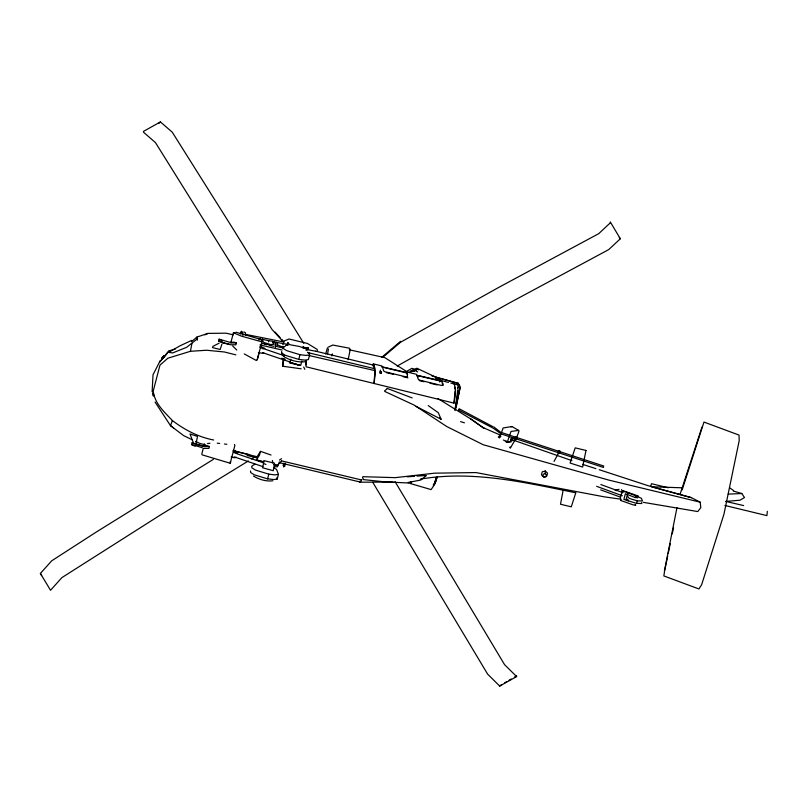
<?xml version="1.0" encoding="UTF-8"?>
<svg xmlns="http://www.w3.org/2000/svg" width="808" height="808" viewBox="0 0 808 808"><rect width="100%" height="100%" fill="white"/><g stroke="black" fill="none" stroke-linecap="round" stroke-linejoin="round"><path stroke-width="1.21" d="M308.434 347.45L308.535 349.036L305.879 350.046M455.005 390.971L454.005 403.121L306.07 366.792L306.363 361.853M233.027 334.805L226.078 333.179L207.949 333.401L196.92 337.067L196.839 339.239L186.597 347.329L172.609 352.945L168.084 352.248L159.408 362.247L161.822 359.419M197.364 340.148L197.445 337.976M545.178 473.67L543.33 474.195L542.855 476.003L544.228 477.306L546.067 476.781L546.541 474.973L545.178 473.67L545.269 470.993L542.219 471.842L541.441 474.851L543.703 476.993L546.753 476.134L547.541 473.135L545.269 470.993M152.126 391.708L153.025 374.75L160.216 360.681M283.871 358.631L282.699 366.226L301.162 368.812M436.401 379.174L436.482 377.457L416.989 368.327L412.989 369.509M282.699 366.226L283.042 359.57M306.081 360.651L305.596 364.812M153.661 395.223C153.429 397.9 151.763 392.435 153.086 392.769M328.472 348.945L327.573 353.843M664.509 571.67L663.843 575.932L698.91 588.951L701.637 584.719L723.958 514.181L739.199 440.683L739.037 435.088L703.97 422.069L682.144 489.941M455.096 409.484L457.712 390.971M516.635 438.441L516.867 437.047L515.787 436.613L515.544 437.997L516.635 438.441L515.908 439.714L514.817 439.279M559.742 452.369L559.984 450.965L558.894 450.521L558.651 451.935L559.742 452.369L559.096 453.49L558.015 453.046M454.914 410.585L458.086 392.506L457.924 386.739L457.52 387.931M603.546 466.873L603.404 467.418L501.223 433.967L493.395 428.291L458.752 410.131L459.116 408.727L492.708 426.563M563.226 489.749L560.5 504.232L571.276 506.838L575.72 493.011M213.655 440.006C198.495 437.118 184.557 429.846 172.377 420.534C164.276 411.908 154.601 403.495 153.227 391.022L159.984 365.115L167.842 358.217L190.425 351.298L191.92 343.481M664.378 571.165L676.963 507.646M456.146 406.919L460.257 386.779L458.288 383.285L437.017 377.609L436.643 379.326M664.681 570.6L667.721 555.904M668.226 553.46L670.246 543.653M672.276 533.856L673.539 527.735M436.552 477.528L433.785 485.659L431.098 489.598L410.656 483.608L411.03 481.8M196.112 443.097L197.344 437.3M307.424 347.632L307.252 348.44L303.091 347.43L303.273 346.632M650.824 485.992L651.46 483.699L668.266 487.769M331.896 355.874L332.341 353.894M455.5 409.666L460.025 388.072L457.904 384.931L458.288 383.285M348.157 359.701L349.945 350.854L349.692 348.268L332.785 345.036L328.22 347.167M325.674 354.015L327.432 347.884M621.827 492.567L622.221 491.032L621.493 489.598M203.262 448.44L201.768 454.147L202.242 454.874L230.24 463.257L234.896 445.339L234.421 444.481M195.152 446.299L191.597 444.642L192.082 442.774L202.818 445.885L207.191 445.774L209.383 446.511L208.888 448.379L203.636 448.349M218.614 341.067L219.099 339.198L229.826 342.299L234.199 342.188L236.391 342.925L235.906 344.794L230.644 344.774L222.17 342.723L218.614 341.067L222.048 341.895M203.959 444.935L204.161 444.501M232.815 334.3L232.674 335.179M203.858 446.157L204.454 443.875M230.745 343.046L233.431 332.765L235.047 332.674M244.238 353.914L256.318 360.489L257.227 359.722L262.297 340.683L261.752 340.39M268.428 341.855L268.721 340.713L272.791 341.259L273.589 344.41L270.539 344.501L264.115 342.582L263.236 341.996L262.408 339.006L261.923 339.209L268.721 340.713M275.316 347.339L275.276 342.622L274.599 341.41L273.407 341.875M280.497 347.541L280.8 346.4L277.548 344.864L277.386 343.097L276.235 342.087M282.901 344.764L283.194 343.622L287.335 344.178L287.981 345.46M263.236 462.964L263.852 460.611L274.548 463.206L273.245 470.711L262.489 467.741L263.59 463.519L265.953 464.449M289.971 362.398L300.061 365.388L289.971 362.398L290.789 359.227M250.5 470.953L250.692 472.569L254.288 474.811L267.599 478.861L268.822 474.155L274.922 474.872L278.427 474.377L276.599 469.478L273.68 467.64M281.649 351.49L281.841 353.106L285.446 355.348L298.758 359.398L299.98 354.692L306.081 355.409L309.585 354.914L309.383 353.308L307.585 352.187M304.707 348.117L304.121 347.147M300.728 365.357L301.828 361.136M267.599 478.861L273.7 479.568L277.205 479.083L278.427 474.377M309.585 354.914L308.363 359.621L304.848 360.115L298.758 359.398M283.103 465.539L283.467 464.146M283.85 463.176L283.517 466.953M284.891 464.489L285.224 463.196M285.274 463.529L284.669 466.539L283.689 466.297M317.473 350.571L317.231 351.52L306.666 349.49L307.01 350.157M373.306 363.883L372.932 365.327C376.346 370.67 373.882 377.548 374.124 383.537C374.589 377.174 376.649 369.68 373.306 363.883L381.982 365.974M380.406 370.104L379.76 373.104L381.174 373.447L381.517 372.165L380.093 371.821M380.649 372.175L380.821 371.529M381.134 373.124L381.467 371.842M439.592 381.992L439.966 380.548L417.18 375.306L418.211 379.265L419.877 380.225L441.198 385.386L442.784 385.214L441.754 381.224L439.966 380.548M454.005 403.121C454.985 396.718 457.055 389.163 453.702 383.245M627.624 493.678L626.16 499.304L628.27 500.101M637.108 497.294L637.724 497.758L635.3 497.556L635.765 495.789L625.836 491.991L623.311 491.385L621.928 492.93M627.392 499.132L627.493 500L629.442 501.212L636.623 503.394L637.28 500.859L642.461 500.98L641.441 498.334L637.148 496.324M271.023 455.025L260.499 451.349L259.459 455.227L256.409 459.914L264.125 462.024M257.227 359.722L259.045 353.177M458.005 384.578L458.308 383.497L431.805 375.871M437.077 477.063L434.916 483.962L433.351 485.517M437.118 477.235L435.229 483.144L433.33 484.79M303.252 346.42L303.091 347.43M307.252 348.44L307.404 347.43M680.073 494.284L701.95 427.119M221.907 344.218L220.18 349.49L212.514 347.612L212.908 346.369L219.15 343.147M230.24 463.257L230.644 462.065L230.098 461.782M410.656 483.608L411.333 481.598M433.967 484.537L436.451 477.397M458.631 385.174L458.863 384.558M172.377 420.534L170.498 425.644L183.668 435.653L192.294 439.805M240.41 333.492L241.228 331.29L242.632 332.088L242.925 335.381M499.778 437.037L503.162 427.957L511.939 426.523L518.665 430.422L518.918 431.432L516.534 437.795M458.752 410.131L458.954 409.595M510.151 441.693L511.403 438.461L515.514 437.936M279.366 462.085L277.467 466.772L274.811 466.731M240.37 333.946L240.966 332.472L242.249 333.542M500.031 437.017L499.617 437.916L498.385 437.199L498.809 436.3L500.96 436.28M506.141 440.895L505.778 441.663L507 442.38L511.494 441.713M507 442.38L507.363 441.602M406.626 372.771L415.908 370.579L416.989 368.327L418.362 369.933M512.514 440.673L512.838 440.027L510.606 440.32M359.025 481.346L360.358 482.194L361.58 479.861M554.025 461.429L558.379 453.45L559.237 453.238M558.257 451.642L558.894 450.521M161.863 358.075L164.085 355.671L161.863 358.075L162.337 359.015M164.569 356.611L162.539 358.681M257.308 456.419L260.499 451.349M175.498 348.884L169.064 350.924L161.772 359.52M280.012 462.923L281.568 460.782M279.972 462.216L277.356 465.6L273.872 464.651M191.476 341.693L196.92 337.067M164.236 356.591L169.064 350.924M635.765 495.789L638.189 495.991L623.221 490.729L621.837 492.274L620.372 497.9L620.918 500.546L633.371 504.95L635.795 505.162L635.179 504.687M41.612 575.629L40.4 573.448L51.712 560.803L96.516 531.896L213.413 459.328M382.538 357.55L400.556 342.239L498.9 287.315L598.728 233.663L610.303 222.846L610.293 221.947L620.322 238.764L608.747 249.581L508.929 303.232L397.162 366.075M158.701 123.493L160.428 121.917L172.256 132.189L234.108 230.553L303.737 343.319M381.578 357.449L400.546 341.34M426.402 475.508L420.736 480.053L408.171 482.447M384.558 390.88L386.911 389.032M372.771 482.326L487.638 674.135L499.697 686.083L501.495 684.679M254.833 464.156L251.722 466.256L251.914 467.862L255.52 470.104L268.822 474.155M405.879 371.801L411.959 368.307L416.08 370.589M279.427 460.055L281.548 458.702M248.359 460.954L160.408 514.999L61.873 577.629L50.55 590.274L40.4 573.448M251.581 458.974L254.813 457.005M504.727 682.78L506.879 681.518M509.03 680.255L511.181 678.993M514.413 677.104L516.564 675.841L516.625 676.579L499.697 686.083M169.589 351.834L179.81 345.915L191.678 340.39M259.004 339.825L260.247 339.178M511.151 426.927L511.939 426.523M204.858 334.855L207.949 333.401M259.146 339.017L260.338 338.552L261.014 339.764M286.426 345.43L287.365 345.036M261.045 339.875L261.994 339.522M160.428 121.917L143.45 131.391L143.632 132.33L155.459 142.602L271.993 329.411L283.578 342.158M274.7 341.673L273.538 341.986M410.222 371.044L412.08 370.488L414.161 371.518M287.042 345.329L285.537 345.309M263.731 352.763L262.004 353.237L258.388 352.52M236.471 457.298L234.734 457.772L231.128 457.055M510.515 447.117L509.656 447.329L510.333 448.157L515.161 439.724L516.019 439.512L515.342 438.683M619.08 489.325L615.11 490.183L616.534 490.678M152.621 393.516L153.49 393.375M272.801 480.79C266.165 481.659 259.126 479.528 253.48 476.064M285.214 346.46L282.881 346.794L283.073 348.399L286.668 350.642L299.98 354.692M305.232 361.721C297.768 362.651 289.83 360.338 283.487 356.399L281.841 353.106M207.525 443.572L209.969 443.249M518.665 430.422L511.05 431.411L507.303 442.057L509.202 441.814M420.291 479.124C472.68 470.256 524.614 482.346 575.75 492.799M414.585 476.316L407.262 476.801M417.049 476.084L425.291 475.538M726.301 501.394L740.067 500.182L744.491 497.546L741.805 493.526L733.331 491.042M190.425 351.298L206.555 350.238L224.361 351.975L235.865 354.864M728.2 494.112L741.805 493.526M360.358 482.194L393.153 482.063M231.128 342.905L236.391 342.925M209.383 446.511L204.121 446.481L195.637 444.43L192.082 442.774M681.942 487.79L651.389 486.769L691.345 497.647L700.203 502.182L700.788 507.666L697.759 511.565L643.309 502.344M362.792 476.69L395.264 477.649L434.765 473.165L475.962 472.569L604.586 496.9L620.827 499.182M386.87 481.942L409.494 483.043L408.979 482.911M261.903 341.865L241.451 336.138L233.431 332.765M363.206 479.578L390.072 482.426M289.809 344.703L299.445 346.47L303.959 348.157M217.241 443.178L219.645 443.461M224.462 444.026L226.866 444.309M636.623 503.394L641.805 503.515L641.693 502.647M283.194 343.622L276.77 342.42M743.612 505.566L725.584 501.394M245.117 334.29L284.244 342.067M349.288 349.783L384.84 357.641L405.939 371.074M309.282 355.601L375.154 370.66M259.994 344.905L282.113 350.036M700.203 502.182L608.959 480.134L483.224 444.733L446.905 426.624L414.181 405.111L384.992 391.547M264.125 343.602L271.367 345.319M280.8 346.4L283.962 347.157M281.538 460.883L361.55 479.962M280.033 462.822L360.388 482.093M191.597 444.642L193.89 445.198M405.848 371.731L416.615 374.326M305.131 347.531L307.212 348.036M381.538 366.882L406.646 372.942L407.616 374.73M441.875 381.467L416.776 375.397L417.807 377.195M315.797 351.217L374.256 365.297M307.707 352.581L374.659 368.711M275.609 346.198L283.588 348.117M261.348 343.339L263.408 343.834M264.559 344.107L266.852 344.663M269.145 345.218L273.73 346.319M222.129 342.42L229.341 344.168M289.355 362.802L300.061 365.388M724.907 505.465L766.923 515.615L767.317 511.302M273.993 464.449L276.902 465.156M202.333 447.753L195.041 445.471M386.396 372.65L393.567 374.387M403.131 376.7L407.909 377.851M419.231 380.588L424.018 381.75M429.987 383.194L437.168 384.921M233.431 450.379L235.492 450.874M233.34 450.985L235.714 451.561M205.586 444.844L199.849 443.451L195.536 441.37M247.107 455.49L257.419 457.995M464.449 422.837L460.58 421.625M637.28 500.859L630.099 498.677L628.159 497.465L628.058 496.597M234.835 451.268L256.833 456.661M233.694 450.723L249.601 454.712M235.997 332.209L261.034 339.471M437.825 379.639L448.46 382.436M450.824 383.063L457.904 384.931M256.409 459.914L263.388 461.812M691.345 497.647L648.006 485.659L599.183 469.701M435.926 377.296L436.482 377.457M435.33 377.982L440.108 379.366M306.161 348.521L305.616 347.622L306.434 347.703M582.568 464.337L595.94 468.66M501.586 432.563L603.768 466.024M197.506 436.441L190.001 433.936L193.233 442.511M263.58 348.672L284.376 355.762M281.729 358.207L285.194 359.378M262.549 352.642L290.264 362.085M236.704 453.692L263.277 462.742M234.118 456.833L262.994 466.671M510.484 439.148L571.923 460.641M600.839 484.537L622.978 492.678M596.668 486.335L622.312 495.759M600.718 489.89L620.534 497.173M412.12 397.91L387.002 388.345M635.3 497.556L625.382 493.759L623.907 499.394L628.321 501.071M303.404 348.278L307.03 348.753M437.916 398.536L470.761 418.958L482.962 427.573L500.081 434.957M428.22 405.566L438.3 412.726L441.087 419.231L416.019 406.374M264.873 348.42L260.287 346.319L259.772 347.188L263.135 348.894M233.027 450.854L237.602 452.955M219.099 339.198L222.654 340.855M233.633 452.288L235.875 453.419M503.374 439.996L506.323 441.542M234.906 450.652L235.805 451.137M243.955 331.947L245.39 332.765L245.602 334.956M317.322 349.48L307.414 343.44L289.052 339.006L283.406 341.279L281.739 339.4M482.962 427.573L484.255 428.462L470.761 418.958M729.624 487.79L733.573 490.567M289.446 344.501L287.81 342.461L287.88 344.38M173.68 428.018L170.498 425.644L155.086 402.081M493.759 426.887L500.485 432.118M415.908 370.579L417.605 372.013M439.613 417.786L441.087 419.231M232.684 345.996L236.784 350.036M516.625 676.579L504.556 664.641L394.991 481.538M275.124 332.118L280.083 337.582M619.251 237.491L620.322 238.764M272.851 342.097L273.528 343.329M303.687 367.024L304.858 369.327M362.59 477.508L363.358 479.346M153.682 394.759L154.065 395.829M623.221 490.729L623.311 491.385M620.827 499.889L620.918 500.546M272.387 460.469L272.74 462.954M277.003 477.467L277.205 479.083M276.952 343.622L277.114 345.339M442.855 383.245L443.047 385.325M275.346 342.956L275.629 346.773M454.722 387.173L454.864 389.072M585.982 450.46L582.629 467.054L570.105 463.045L575.205 447.854L585.982 450.46M407.454 376.659L406.071 376.881L385.052 371.791L383.588 370.892L382.538 366.943L404.818 372.074L406.414 372.7L407.262 374.175L407.454 376.659"/></g></svg>
